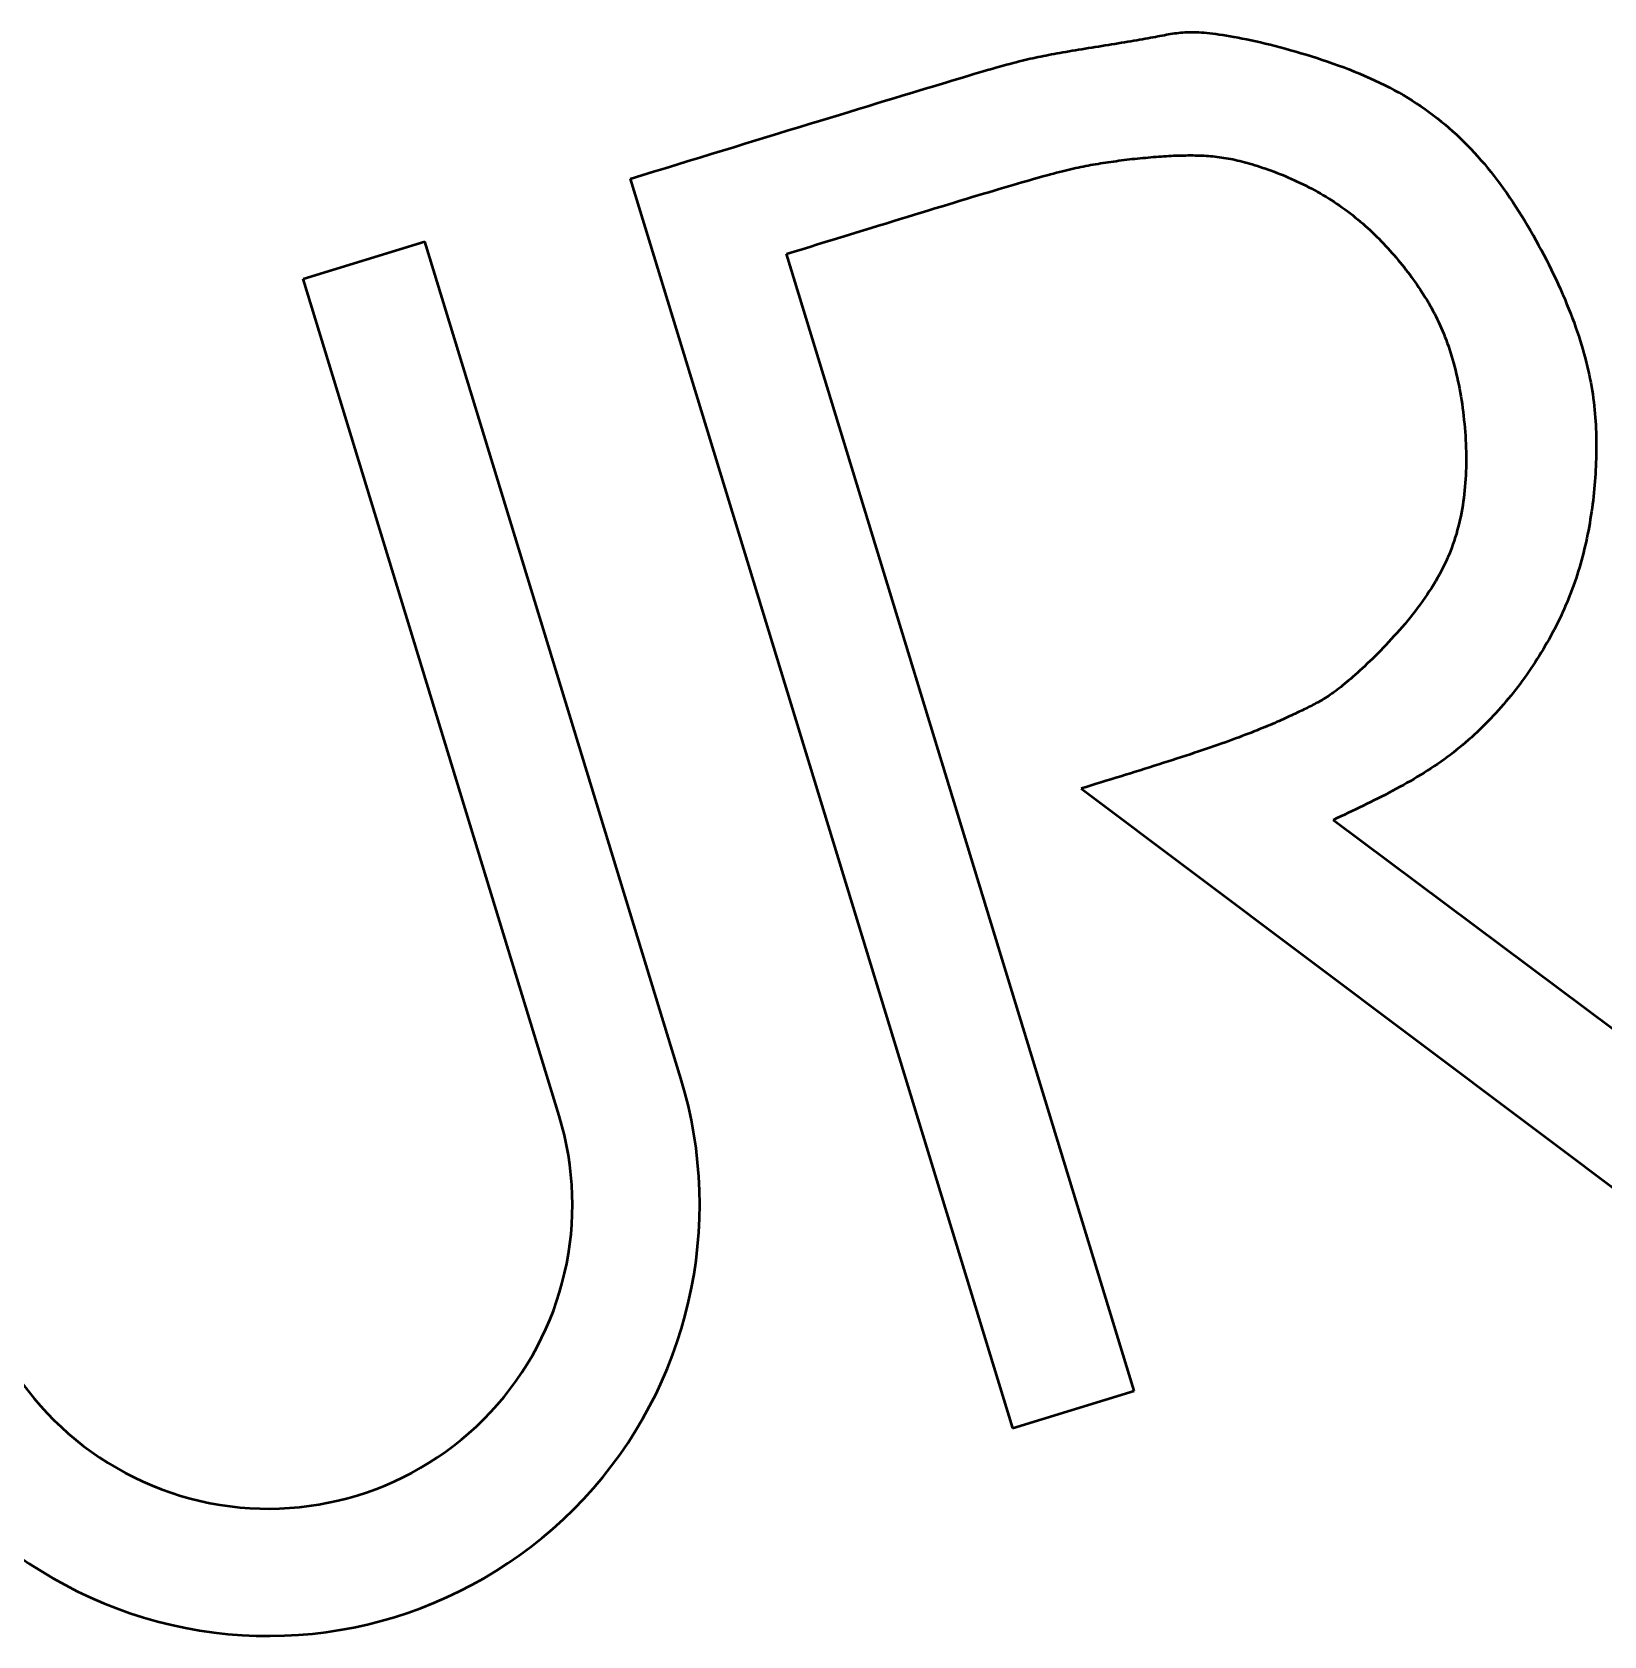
# Model space of a CAD drawing. Header units: millimetres. Extents: x -340 to 489, y -111 to 471.
# Drawn here: x 355.68 to 357.617, y -105.484 to -103.508 of the extents above; entities that cross this region are included whole.
import ezdxf

# ---------------------------------------------------------------- set-up
doc = ezdxf.new("R2010")
doc.units = ezdxf.units.MM
doc.header["$LTSCALE"] = 5
doc.linetypes.add('AUSGEZOGEN', pattern=[0])
doc.layers.add('Layer11', color=1, linetype='Continuous', true_color=0xff0000)

# ---------------------------------------------------------------- blocks, each defined once
blk = doc.blocks.new('ukb-logo_nNn015')
at = {"layer": 'Layer11', "color": 7, "linetype": 'AUSGEZOGEN', "lineweight": 50}
for p, q in [((356.4175, -103.6884), (356.8883, -105.2282)), ((356.0144, -103.8117), (356.1644, -103.7658)), ((356.4798, -104.7973), (356.1644, -103.7658)), ((357.0383, -105.1823), (356.6099, -103.7811)), ((356.3298, -104.8432), (356.0144, -103.8117)), ((356.9729, -104.44), (357.6944, -104.9818)), ((357.8803, -104.9249), (357.2835, -104.4788)), ((356.8883, -105.2282), (357.0383, -105.1823))]:
    blk.add_line(p, q, dxfattribs=at)
for points in [[(356.4175, -103.6884), (356.4318, -103.684), (356.4461, -103.6797), (356.4604, -103.6753), (356.4747, -103.6709), (356.4889, -103.6665), (356.503, -103.6622), (356.5171, -103.6579), (356.531, -103.6536), (356.5449, -103.6494), (356.5586, -103.6451), (356.5723, -103.641), (356.5857, -103.6368), (356.5991, -103.6327), (356.6122, -103.6287), (356.6252, -103.6247), (356.638, -103.6208), (356.6506, -103.617), (356.663, -103.6132), (356.6751, -103.6095), (356.687, -103.6058), (356.6986, -103.6023), (356.71, -103.5988), (356.7211, -103.5954), (356.7319, -103.5922), (356.7424, -103.589), (356.7526, -103.5859), (356.7624, -103.5829), (356.7719, -103.58), (356.781, -103.5772), (356.7898, -103.5746), (356.7982, -103.5721), (356.8062, -103.5697), (356.8138, -103.5674), (356.821, -103.5652), (356.8279, -103.5631), (356.8345, -103.5612), (356.8407, -103.5593), (356.8467, -103.5576), (356.8523, -103.5559), (356.8577, -103.5544), (356.8629, -103.5529), (356.8678, -103.5515), (356.8724, -103.5502), (356.8769, -103.5489), (356.8812, -103.5478), (356.8853, -103.5467), (356.8892, -103.5456), (356.893, -103.5446), (356.8967, -103.5437), (356.9002, -103.5428), (356.9037, -103.542), (356.9071, -103.5412), (356.9104, -103.5404), (356.9136, -103.5397), (356.9169, -103.539), (356.9201, -103.5383), (356.9233, -103.5376), (356.9265, -103.537), (356.9297, -103.5364), (356.933, -103.5357), (356.9364, -103.5351), (356.9398, -103.5345), (356.9433, -103.5338), (356.9469, -103.5332), (356.9506, -103.5326), (356.9543, -103.5319), (356.9581, -103.5313), (356.962, -103.5306), (356.9659, -103.53), (356.9699, -103.5293), (356.9739, -103.5286), (356.9779, -103.528), (356.982, -103.5273), (356.9861, -103.5266), (356.9902, -103.526), (356.9943, -103.5253), (356.9984, -103.5246), (357.0025, -103.524), (357.0066, -103.5233), (357.0106, -103.5227), (357.0146, -103.522), (357.0186, -103.5214), (357.0226, -103.5207), (357.0265, -103.5201), (357.0304, -103.5194), (357.0342, -103.5188), (357.0379, -103.5182), (357.0415, -103.5175), (357.0451, -103.5169), (357.0486, -103.5163), (357.052, -103.5157), (357.0553, -103.5151), (357.0585, -103.5145), (357.0616, -103.514), (357.0645, -103.5134), (357.0674, -103.5129), (357.0702, -103.5123), (357.0729, -103.5118), (357.0756, -103.5113), (357.0782, -103.5108), (357.0808, -103.5104), (357.0833, -103.51), (357.0859, -103.5096), (357.0884, -103.5092), (357.0909, -103.5089), (357.0934, -103.5086), (357.0959, -103.5083), (357.0985, -103.5081), (357.1011, -103.5079), (357.1038, -103.5078), (357.1065, -103.5077), (357.1093, -103.5077), (357.1121, -103.5077), (357.1151, -103.5078), (357.1182, -103.5079), (357.1213, -103.5081), (357.1246, -103.5083), (357.1281, -103.5086), (357.1316, -103.509), (357.1353, -103.5094), (357.1392, -103.5099), (357.1433, -103.5105), (357.1475, -103.5111), (357.152, -103.5118), (357.1566, -103.5126), (357.1614, -103.5135), (357.1665, -103.5145), (357.1716, -103.5155), (357.177, -103.5166), (357.1825, -103.5177), (357.1882, -103.519), (357.1939, -103.5203), (357.1999, -103.5217), (357.2059, -103.5232), (357.212, -103.5247), (357.2182, -103.5263), (357.2245, -103.528), (357.2309, -103.5298), (357.2374, -103.5316), (357.2439, -103.5335), (357.2504, -103.5354), (357.257, -103.5375), (357.2636, -103.5396), (357.2702, -103.5418), (357.2768, -103.544), (357.2834, -103.5463), (357.29, -103.5487), (357.2966, -103.5511), (357.3031, -103.5536), (357.3096, -103.5562), (357.3161, -103.5589), (357.3224, -103.5616), (357.3287, -103.5643), (357.335, -103.5672), (357.3411, -103.5701), (357.3471, -103.573), (357.353, -103.5761), (357.3588, -103.5792), (357.3645, -103.5823), (357.3701, -103.5855), (357.3757, -103.5888), (357.3811, -103.5922), (357.3864, -103.5956), (357.3917, -103.5991), (357.3968, -103.6027), (357.4019, -103.6064), (357.4069, -103.6101), (357.4119, -103.6139), (357.4167, -103.6177), (357.4215, -103.6217), (357.4262, -103.6257), (357.4308, -103.6298), (357.4354, -103.6339), (357.4399, -103.6382), (357.4444, -103.6425), (357.4488, -103.6469), (357.4531, -103.6514), (357.4574, -103.656), (357.4616, -103.6606), (357.4657, -103.6654), (357.4699, -103.6702), (357.4739, -103.6751), (357.478, -103.6801), (357.482, -103.6852), (357.4859, -103.6903), (357.4898, -103.6956), (357.4937, -103.7009), (357.4975, -103.7064), (357.5013, -103.7119), (357.5051, -103.7174), (357.5088, -103.7231), (357.5125, -103.7288), (357.5161, -103.7346), (357.5197, -103.7404), (357.5232, -103.7462), (357.5267, -103.7522), (357.5301, -103.7581), (357.5335, -103.7641), (357.5368, -103.7701), (357.5401, -103.7761), (357.5432, -103.7822), (357.5464, -103.7882), (357.5494, -103.7943), (357.5524, -103.8003), (357.5553, -103.8064), (357.5582, -103.8125), (357.561, -103.8185), (357.5637, -103.8245), (357.5663, -103.8305), (357.5689, -103.8365), (357.5713, -103.8424), (357.5737, -103.8483), (357.576, -103.8541), (357.5782, -103.8599), (357.5804, -103.8657), (357.5824, -103.8713), (357.5844, -103.877), (357.5862, -103.8825), (357.588, -103.888), (357.5897, -103.8934), (357.5912, -103.8987), (357.5927, -103.904), (357.5942, -103.9093), (357.5955, -103.9144), (357.5967, -103.9195), (357.5979, -103.9246), (357.599, -103.9296), (357.6, -103.9346), (357.601, -103.9396), (357.6019, -103.9444), (357.6027, -103.9493), (357.6034, -103.9541), (357.6041, -103.9589), (357.6047, -103.9637), (357.6052, -103.9684), (357.6057, -103.9731), (357.6062, -103.9778), (357.6065, -103.9825), (357.6069, -103.9872), (357.6071, -103.9918), (357.6073, -103.9964), (357.6075, -104.0011), (357.6076, -104.0057), (357.6077, -104.0103), (357.6078, -104.0149), (357.6078, -104.0195), (357.6077, -104.0241), (357.6076, -104.0288), (357.6075, -104.0334), (357.6074, -104.0381), (357.6072, -104.0427), (357.6069, -104.0474), (357.6067, -104.052), (357.6064, -104.0567), (357.606, -104.0614), (357.6057, -104.0661), (357.6053, -104.0707), (357.6048, -104.0754), (357.6043, -104.0801), (357.6038, -104.0848), (357.6032, -104.0894), (357.6026, -104.0941), (357.602, -104.0988), (357.6013, -104.1034), (357.6005, -104.1081), (357.5998, -104.1127), (357.5989, -104.1174), (357.5981, -104.122), (357.5972, -104.1266), (357.5962, -104.1312), (357.5952, -104.1358), (357.5942, -104.1404), (357.5931, -104.145), (357.592, -104.1495), (357.5908, -104.154), (357.5896, -104.1586), (357.5884, -104.1631), (357.5871, -104.1675), (357.5857, -104.172), (357.5843, -104.1764), (357.5829, -104.1808), (357.5814, -104.1852), (357.5798, -104.1896), (357.5782, -104.1939), (357.5766, -104.1982), (357.5749, -104.2025), (357.5732, -104.2068), (357.5715, -104.2111), (357.5696, -104.2153), (357.5678, -104.2195), (357.5659, -104.2237), (357.564, -104.2279), (357.562, -104.232), (357.5599, -104.2362), (357.5579, -104.2403), (357.5558, -104.2444), (357.5536, -104.2484), (357.5514, -104.2525), (357.5492, -104.2565), (357.5469, -104.2605), (357.5446, -104.2645), (357.5423, -104.2685), (357.5399, -104.2724), (357.5375, -104.2763), (357.535, -104.2802), (357.5325, -104.2841), (357.5299, -104.288), (357.5273, -104.2918), (357.5247, -104.2957), (357.5221, -104.2995), (357.5194, -104.3033), (357.5167, -104.307), (357.5139, -104.3108), (357.5111, -104.3145), (357.5082, -104.3182), (357.5054, -104.3219), (357.5024, -104.3255), (357.4995, -104.3291), (357.4965, -104.3327), (357.4935, -104.3363), (357.4904, -104.3399), (357.4873, -104.3434), (357.4841, -104.3469), (357.4809, -104.3503), (357.4777, -104.3538), (357.4744, -104.3572), (357.4711, -104.3606), (357.4677, -104.3639), (357.4643, -104.3672), (357.4609, -104.3705), (357.4574, -104.3737), (357.4539, -104.3769), (357.4503, -104.3801), (357.4467, -104.3832), (357.4431, -104.3863), (357.4394, -104.3894), (357.4356, -104.3924), (357.4318, -104.3954), (357.428, -104.3984), (357.4241, -104.4013), (357.4202, -104.4041), (357.4162, -104.4069), (357.4122, -104.4097), (357.4082, -104.4125), (357.4041, -104.4152), (357.4, -104.4178), (357.3958, -104.4205), (357.3916, -104.4231), (357.3873, -104.4256), (357.3831, -104.4282), (357.3788, -104.4307), (357.3744, -104.4331), (357.3701, -104.4356), (357.3657, -104.438), (357.3613, -104.4404), (357.3568, -104.4428), (357.3523, -104.4452), (357.3479, -104.4475), (357.3434, -104.4498), (357.3388, -104.4521), (357.3343, -104.4544), (357.3297, -104.4567), (357.3251, -104.4589), (357.3206, -104.4611), (357.316, -104.4634), (357.3113, -104.4656), (357.3067, -104.4678), (357.3021, -104.47), (357.2975, -104.4722), (357.2928, -104.4744), (357.2882, -104.4766), (357.2835, -104.4788)], [(356.6099, -103.7811), (356.6195, -103.7781), (356.6291, -103.7751), (356.6387, -103.7722), (356.6483, -103.7692), (356.6578, -103.7663), (356.6674, -103.7634), (356.6768, -103.7604), (356.6862, -103.7575), (356.6956, -103.7547), (356.7049, -103.7518), (356.7141, -103.749), (356.7232, -103.7462), (356.7323, -103.7434), (356.7412, -103.7406), (356.7501, -103.7379), (356.7588, -103.7352), (356.7675, -103.7326), (356.776, -103.73), (356.7843, -103.7274), (356.7926, -103.7249), (356.8007, -103.7225), (356.8086, -103.7201), (356.8164, -103.7177), (356.824, -103.7154), (356.8314, -103.7131), (356.8386, -103.7109), (356.8457, -103.7088), (356.8526, -103.7068), (356.8592, -103.7048), (356.8657, -103.7028), (356.8719, -103.701), (356.8779, -103.6992), (356.8837, -103.6975), (356.8892, -103.6959), (356.8946, -103.6943), (356.8998, -103.6928), (356.9048, -103.6913), (356.9096, -103.69), (356.9142, -103.6886), (356.9187, -103.6874), (356.9231, -103.6862), (356.9273, -103.685), (356.9313, -103.6839), (356.9353, -103.6829), (356.9391, -103.6818), (356.9428, -103.6809), (356.9464, -103.68), (356.9499, -103.6791), (356.9533, -103.6782), (356.9567, -103.6774), (356.9599, -103.6767), (356.9632, -103.6759), (356.9663, -103.6752), (356.9695, -103.6746), (356.9725, -103.6739), (356.9756, -103.6733), (356.9787, -103.6727), (356.9817, -103.6721), (356.9847, -103.6715), (356.9878, -103.671), (356.9908, -103.6705), (356.9939, -103.6699), (356.997, -103.6694), (357.0001, -103.6689), (357.0033, -103.6684), (357.0065, -103.668), (357.0097, -103.6675), (357.0129, -103.667), (357.0162, -103.6666), (357.0194, -103.6661), (357.0227, -103.6657), (357.026, -103.6653), (357.0293, -103.6649), (357.0326, -103.6645), (357.0359, -103.6641), (357.0392, -103.6638), (357.0425, -103.6634), (357.0458, -103.6631), (357.0491, -103.6628), (357.0524, -103.6625), (357.0557, -103.6622), (357.059, -103.6619), (357.0622, -103.6616), (357.0655, -103.6614), (357.0687, -103.6611), (357.0719, -103.6609), (357.075, -103.6607), (357.0782, -103.6605), (357.0813, -103.6603), (357.0844, -103.6602), (357.0874, -103.66), (357.0905, -103.6599), (357.0934, -103.6598), (357.0964, -103.6597), (357.0993, -103.6596), (357.1022, -103.6596), (357.105, -103.6595), (357.1078, -103.6595), (357.1106, -103.6595), (357.1134, -103.6596), (357.1161, -103.6596), (357.1188, -103.6597), (357.1216, -103.6598), (357.1243, -103.6599), (357.127, -103.6601), (357.1296, -103.6603), (357.1323, -103.6605), (357.135, -103.6607), (357.1377, -103.661), (357.1404, -103.6613), (357.1431, -103.6617), (357.1459, -103.6621), (357.1486, -103.6625), (357.1514, -103.6629), (357.1541, -103.6634), (357.157, -103.664), (357.1598, -103.6645), (357.1627, -103.6651), (357.1656, -103.6658), (357.1685, -103.6665), (357.1715, -103.6672), (357.1745, -103.668), (357.1775, -103.6688), (357.1806, -103.6697), (357.1838, -103.6706), (357.187, -103.6716), (357.1903, -103.6726), (357.1936, -103.6737), (357.1969, -103.6748), (357.2003, -103.6759), (357.2037, -103.6771), (357.2071, -103.6784), (357.2106, -103.6797), (357.2141, -103.681), (357.2176, -103.6824), (357.2211, -103.6838), (357.2247, -103.6853), (357.2282, -103.6868), (357.2318, -103.6884), (357.2354, -103.69), (357.239, -103.6917), (357.2426, -103.6934), (357.2462, -103.6951), (357.2498, -103.6969), (357.2534, -103.6987), (357.2569, -103.7006), (357.2605, -103.7025), (357.2641, -103.7044), (357.2676, -103.7064), (357.2711, -103.7085), (357.2746, -103.7105), (357.2781, -103.7126), (357.2815, -103.7148), (357.2849, -103.717), (357.2883, -103.7192), (357.2916, -103.7215), (357.2949, -103.7238), (357.2982, -103.7262), (357.3014, -103.7286), (357.3046, -103.731), (357.3078, -103.7335), (357.3109, -103.736), (357.314, -103.7385), (357.317, -103.7411), (357.32, -103.7437), (357.323, -103.7463), (357.326, -103.749), (357.3289, -103.7516), (357.3318, -103.7544), (357.3346, -103.7571), (357.3374, -103.7599), (357.3402, -103.7626), (357.3429, -103.7655), (357.3456, -103.7683), (357.3483, -103.7711), (357.3509, -103.774), (357.3536, -103.7769), (357.3561, -103.7798), (357.3587, -103.7827), (357.3612, -103.7857), (357.3637, -103.7886), (357.3661, -103.7916), (357.3685, -103.7946), (357.3709, -103.7976), (357.3733, -103.8006), (357.3756, -103.8036), (357.3779, -103.8066), (357.3801, -103.8097), (357.3823, -103.8127), (357.3845, -103.8158), (357.3867, -103.8189), (357.3888, -103.822), (357.3909, -103.8251), (357.393, -103.8283), (357.395, -103.8314), (357.397, -103.8346), (357.399, -103.8378), (357.4009, -103.8411), (357.4028, -103.8444), (357.4047, -103.8477), (357.4065, -103.8511), (357.4083, -103.8545), (357.4101, -103.8579), (357.4118, -103.8614), (357.4135, -103.8649), (357.4151, -103.8685), (357.4167, -103.8721), (357.4183, -103.8757), (357.4198, -103.8795), (357.4213, -103.8832), (357.4228, -103.887), (357.4242, -103.8909), (357.4256, -103.8949), (357.427, -103.8989), (357.4283, -103.9029), (357.4296, -103.9071), (357.4308, -103.9113), (357.432, -103.9155), (357.4331, -103.9199), (357.4343, -103.9243), (357.4353, -103.9287), (357.4364, -103.9332), (357.4374, -103.9378), (357.4383, -103.9424), (357.4392, -103.947), (357.4401, -103.9517), (357.4409, -103.9565), (357.4417, -103.9612), (357.4424, -103.966), (357.4431, -103.9709), (357.4437, -103.9757), (357.4443, -103.9806), (357.4448, -103.9855), (357.4453, -103.9904), (357.4458, -103.9953), (357.4461, -104.0002), (357.4465, -104.0051), (357.4468, -104.0101), (357.447, -104.015), (357.4472, -104.0199), (357.4473, -104.0248), (357.4474, -104.0297), (357.4474, -104.0346), (357.4474, -104.0394), (357.4473, -104.0443), (357.4472, -104.0491), (357.447, -104.0539), (357.4467, -104.0586), (357.4464, -104.0633), (357.446, -104.068), (357.4456, -104.0726), (357.4451, -104.0772), (357.4446, -104.0818), (357.444, -104.0863), (357.4433, -104.0908), (357.4425, -104.0953), (357.4417, -104.0998), (357.4408, -104.1042), (357.4399, -104.1086), (357.4389, -104.1129), (357.4378, -104.1173), (357.4366, -104.1216), (357.4354, -104.1259), (357.4341, -104.1302), (357.4327, -104.1345), (357.4312, -104.1387), (357.4297, -104.1429), (357.4281, -104.1472), (357.4264, -104.1514), (357.4246, -104.1555), (357.4228, -104.1597), (357.4208, -104.1639), (357.4188, -104.168), (357.4167, -104.1722), (357.4145, -104.1763), (357.4122, -104.1804), (357.4098, -104.1846), (357.4073, -104.1887), (357.4048, -104.1928), (357.4021, -104.1969), (357.3994, -104.201), (357.3966, -104.2051), (357.3937, -104.2092), (357.3907, -104.2133), (357.3877, -104.2173), (357.3846, -104.2213), (357.3815, -104.2254), (357.3783, -104.2293), (357.3751, -104.2333), (357.3718, -104.2372), (357.3685, -104.241), (357.3652, -104.2448), (357.3619, -104.2486), (357.3585, -104.2523), (357.3552, -104.256), (357.3518, -104.2596), (357.3485, -104.2632), (357.3451, -104.2667), (357.3418, -104.2701), (357.3385, -104.2734), (357.3352, -104.2767), (357.332, -104.2799), (357.3288, -104.283), (357.3256, -104.286), (357.3225, -104.289), (357.3195, -104.2918), (357.3165, -104.2946), (357.3136, -104.2972), (357.3107, -104.2998), (357.3079, -104.3023), (357.3052, -104.3046), (357.3026, -104.3068), (357.3001, -104.309), (357.2976, -104.311), (357.2953, -104.313), (357.2929, -104.3148), (357.2907, -104.3166), (357.2885, -104.3183), (357.2863, -104.3199), (357.2842, -104.3215), (357.2821, -104.3229), (357.2801, -104.3244), (357.2781, -104.3257), (357.2761, -104.327), (357.2742, -104.3283), (357.2722, -104.3295), (357.2703, -104.3306), (357.2685, -104.3317), (357.2666, -104.3328), (357.2647, -104.3339), (357.2628, -104.3349), (357.261, -104.3359), (357.2591, -104.3369), (357.2572, -104.3379), (357.2553, -104.3388), (357.2533, -104.3398), (357.2514, -104.3408), (357.2494, -104.3417), (357.2474, -104.3427), (357.2453, -104.3436), (357.2433, -104.3446), (357.2411, -104.3456), (357.2389, -104.3467), (357.2367, -104.3477), (357.2344, -104.3488), (357.2321, -104.3498), (357.2297, -104.3509), (357.2273, -104.3521), (357.2248, -104.3532), (357.2222, -104.3544), (357.2196, -104.3555), (357.2169, -104.3567), (357.2141, -104.3579), (357.2113, -104.3592), (357.2084, -104.3604), (357.2054, -104.3617), (357.2024, -104.363), (357.1993, -104.3643), (357.1961, -104.3656), (357.1928, -104.3669), (357.1894, -104.3683), (357.186, -104.3697), (357.1824, -104.3711), (357.1788, -104.3725), (357.1751, -104.3739), (357.1712, -104.3754), (357.1673, -104.3769), (357.1633, -104.3784), (357.1592, -104.3799), (357.155, -104.3814), (357.1507, -104.383), (357.1463, -104.3846), (357.1417, -104.3862), (357.1371, -104.3878), (357.1324, -104.3894), (357.1275, -104.3911), (357.1226, -104.3927), (357.1176, -104.3944), (357.1125, -104.3961), (357.1073, -104.3978), (357.102, -104.3996), (357.0967, -104.4013), (357.0913, -104.4031), (357.0858, -104.4048), (357.0802, -104.4066), (357.0746, -104.4084), (357.0689, -104.4102), (357.0632, -104.412), (357.0574, -104.4138), (357.0516, -104.4157), (357.0457, -104.4175), (357.0398, -104.4193), (357.0338, -104.4212), (357.0279, -104.4231), (357.0218, -104.4249), (357.0158, -104.4268), (357.0097, -104.4287), (357.0036, -104.4306), (356.9975, -104.4324), (356.9914, -104.4343), (356.9852, -104.4362), (356.9791, -104.4381), (356.9729, -104.44)]]:
    blk.add_lwpolyline(points, dxfattribs=at)
for radius in [0.5315, 0.3747]:
    blk.add_arc((355.9715, -104.9527), radius, 197, 17, dxfattribs=at)
blk = doc.blocks.new('ukb-a4_nNn014')
blk.add_blockref('ukb-logo_nNn015', (0, 0))
blk = doc.blocks.new('ukb-a4_nNn013')
blk.add_blockref('ukb-a4_nNn014', (0, 0))

msp = doc.modelspace()

# ---------------------------------------------------------------- block references
msp.add_blockref('ukb-a4_nNn013', (0, 0))

doc.saveas('drawing.dxf')
